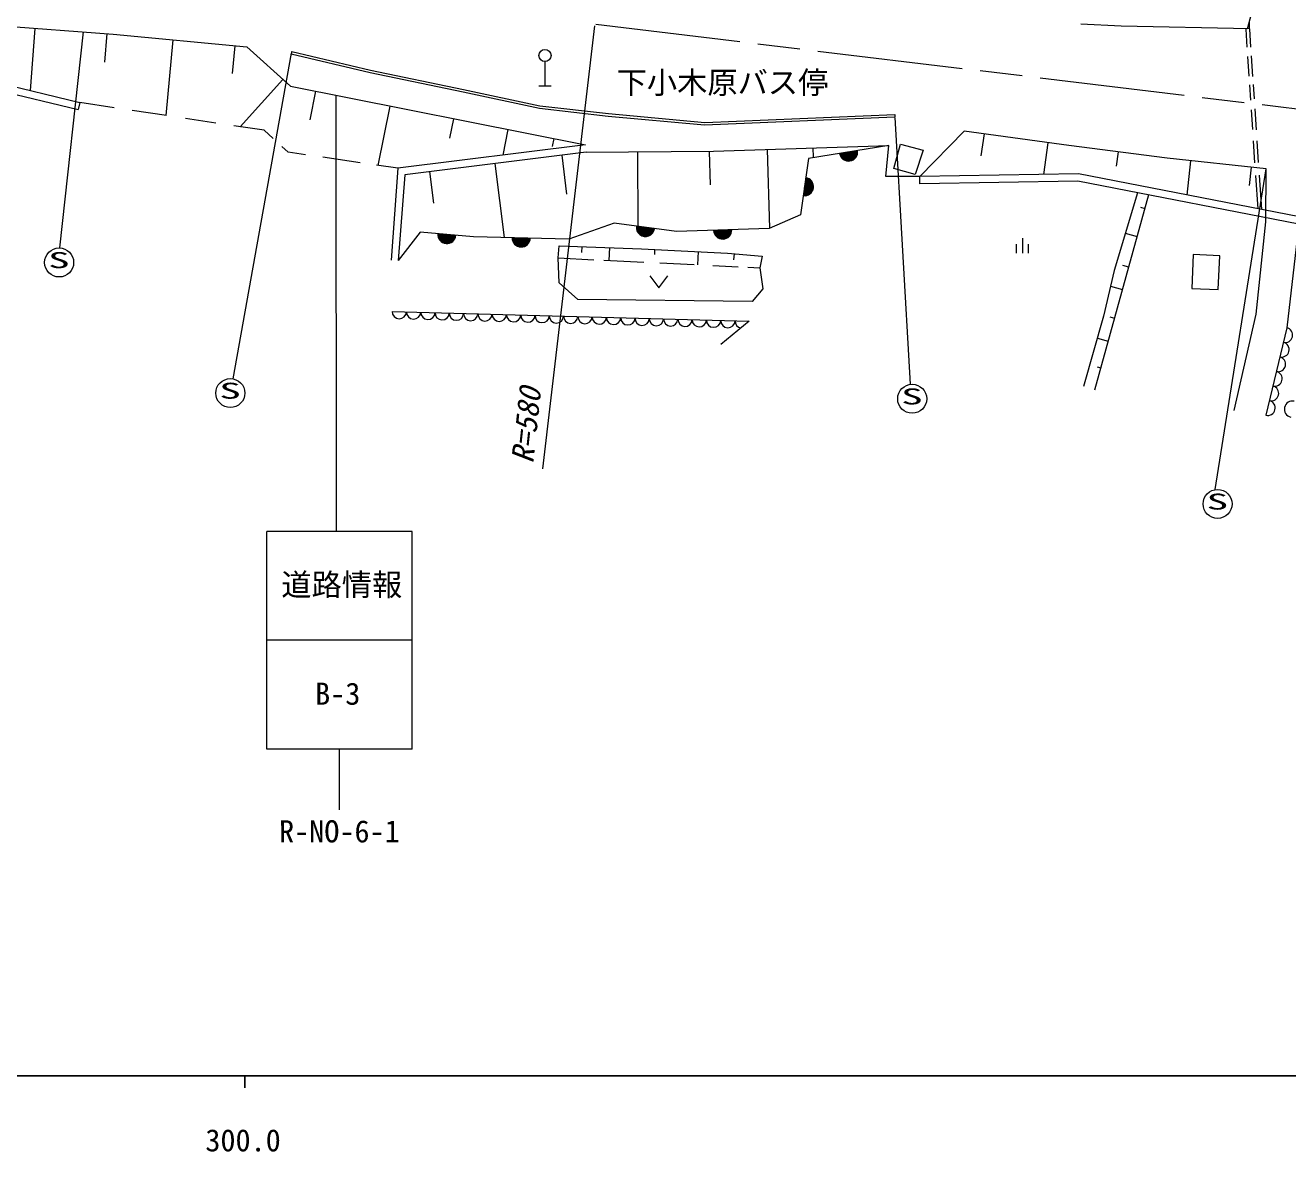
# Model space of a CAD drawing. Units: millimetres, scale not verified. Extents: x 40000 to 680000, y 20000 to 380000.
# Drawn here: x 349838 to 454202, y 198715 to 291802 of the extents above; entities that cross this region are included whole.
import ezdxf
from ezdxf.enums import TextEntityAlignment as Align

# ---------------------------------------------------------------- set-up
doc = ezdxf.new("R2010")
doc.units = ezdxf.units.MM
doc.header["$LTSCALE"] = 1000
doc.linetypes.add('CHAIN', pattern=[18.5, 12, -1.5, 3.5, -1.5])
for name, color, linetype, lineweight in [('M-BGD', 7, 'Continuous', 13), ('M-BMK', 2, 'CHAIN', 13), ('M-STR-HTXT', 7, 'Continuous', 13), ('M-STR-STR3', 7, 'Continuous', 13), ('M-STR-STRC', 7, 'Continuous', 13), ('M-TTL-BAND', 7, 'Continuous', 25)]:
    doc.layers.add(name, color=color, linetype=linetype, lineweight=lineweight)
doc.styles.add('ＭＳ ゴシック', font='')
doc.styles.get('ＭＳ ゴシック').set_extended_font_data('MS Gothic')

msp = doc.modelspace()

# ---------------------------------------------------------------- linework, layer by layer
at = {"layer": 'M-BGD'}
for p, q in [((347566, 291774), (357104, 291075)), ((350280, 286404), (350657, 291548)), ((440420, 291722), (437087, 291899)), ((451030, 291506), (440420, 291722)), ((450730, 291486), (450830, 289985)), ((451030, 291506), (451042, 292106)), ((451030, 291506), (451131, 289987)), ((334589, 290201), (354360, 285417)), ((356425, 288750), (356599, 291112)), ((357104, 291075), (368163, 290011)), ((361478, 284343), (362079, 290596)), ((334530, 289598), (354219, 284833)), ((366976, 287825), (367195, 290104)), ((368163, 290011), (371755, 286767)), ((371873, 289638), (371826, 289444)), ((371826, 289444), (378341, 287889)), ((371873, 289638), (378385, 288085)), ((450881, 289229), (450989, 287609)), ((451178, 289285), (451292, 287561)), ((378385, 288085), (386074, 286500)), ((392800, 288808), (392800, 286808)), ((367609, 283419), (371137, 287325)), ((378341, 287889), (386033, 286304)), ((371755, 286767), (396138, 281920)), ((373392, 283977), (373863, 286348)), ((386033, 286304), (392351, 284958)), ((386074, 286500), (392384, 285156)), ((392300, 286808), (393300, 286808)), ((451036, 286890), (451121, 285612)), ((451336, 286907), (451415, 285723)), ((354360, 285417), (354219, 284833)), ((357177, 284992), (354360, 285417)), ((379016, 280219), (379992, 285130)), ((392351, 284958), (398018, 284303)), ((392384, 285156), (398039, 284502)), ((361507, 284339), (358681, 284765)), ((365597, 283723), (363072, 284103)), ((384940, 282482), (385258, 284083)), ((398018, 284303), (405999, 283578)), ((398039, 284502), (406004, 283779)), ((405999, 283578), (421735, 284237)), ((406004, 283779), (421726, 284436)), ((421726, 284436), (421735, 284237)), ((451174, 284822), (451283, 283182)), ((451469, 284907), (451586, 283157)), ((369593, 283120), (367077, 283499)), ((370328, 282449), (369593, 283120)), ((389340, 281069), (389761, 283187)), ((427467, 283060), (423778, 279292)), ((436104, 281857), (427467, 283060)), ((428870, 281022), (429121, 282829)), ((371575, 281311), (371047, 281793)), ((396138, 281920), (380643, 279980)), ((393423, 281770), (393554, 282433)), ((406730, 281395), (421214, 281857)), ((421214, 281857), (414579, 280800)), ((420991, 279291), (421214, 281857)), ((421650, 279957), (422201, 281976)), ((422201, 281976), (424057, 281493)), ((434036, 279472), (434401, 282094)), ((444224, 280826), (436104, 281857)), ((451345, 282262), (451467, 280422)), ((451647, 282240), (451765, 280464)), ((372993, 281103), (371575, 281311)), ((377517, 280439), (374439, 280891)), ((396212, 281324), (381205, 279446)), ((394619, 277858), (394216, 281075)), ((396212, 281324), (406730, 281395)), ((400508, 275171), (400466, 281353)), ((406475, 278625), (406388, 281384)), ((411396, 275048), (411190, 281537)), ((414579, 280800), (413928, 276128)), ((414985, 280921), (414962, 281657)), ((424057, 281493), (423393, 279462)), ((440053, 280168), (440201, 281337)), ((452414, 279932), (444224, 280826)), ((380643, 279980), (378878, 280239)), ((380643, 279980), (380077, 272396)), ((383623, 277092), (383295, 279707)), ((389454, 274262), (388688, 280382)), ((423393, 279462), (421650, 279957)), ((445890, 277771), (446199, 280610)), ((451039, 278558), (451204, 280064)), ((452380, 275563), (452414, 279932)), ((381205, 279446), (380676, 272351)), ((423778, 279292), (420991, 279291)), ((436901, 279523), (423778, 279292)), ((423788, 278692), (423778, 279292)), ((436849, 278922), (423788, 278692)), ((456103, 275169), (436849, 278922)), ((455177, 275961), (436901, 279523)), ((451536, 279390), (451719, 276635)), ((451835, 279409), (452024, 276575)), ((442700, 277781), (438229, 261658)), ((441788, 277959), (439841, 271540)), ((455470, 278518), (454128, 266808)), ((442035, 276773), (442393, 276674)), ((413928, 276128), (411324, 275017)), ((451590, 267924), (452380, 275563)), ((382486, 274706), (380676, 272351)), ((386890, 274324), (382486, 274706)), ((398533, 275436), (394780, 274134)), ((403665, 274748), (398533, 275436)), ((411324, 275017), (403665, 274748)), ((440773, 274614), (441747, 274344)), ((394780, 274134), (386890, 274324)), ((393904, 272572), (393977, 273582)), ((393977, 273582), (400774, 273333)), ((395853, 273024), (395871, 273512)), ((431762, 273709), (431762, 272959)), ((432262, 274209), (432262, 272959)), ((432762, 272959), (432762, 273709)), ((393904, 272572), (396851, 272429)), ((393967, 270521), (393904, 272572)), ((398117, 272368), (398156, 273429)), ((400774, 273333), (407877, 272973)), ((401871, 272849), (401892, 273276)), ((405425, 272015), (405480, 273095)), ((407877, 272973), (410762, 272724)), ((408417, 272410), (408461, 272923)), ((410762, 272724), (410563, 271766)), ((446385, 272850), (446273, 270052)), ((448586, 272739), (446385, 272850)), ((448437, 269978), (448586, 272739)), ((397678, 272389), (400962, 272230)), ((402286, 272166), (405132, 272029)), ((406666, 271955), (408780, 271852)), ((409571, 271814), (410563, 271766)), ((410563, 271766), (410812, 270026)), ((439841, 271540), (438984, 267759)), ((440543, 271977), (441051, 271836)), ((395521, 269153), (393967, 270521)), ((401462, 271096), (402213, 270096)), ((402213, 270096), (402962, 271096)), ((410812, 270026), (409942, 268969)), ((439547, 270246), (440534, 269972)), ((446273, 270052), (448437, 269978)), ((409942, 268969), (395521, 269153)), ((380168, 268156), (409693, 267353)), ((409693, 267353), (407332, 265426)), ((438984, 267759), (437321, 261961)), ((439503, 267702), (439876, 267598)), ((449767, 259976), (451590, 267924)), ((454128, 266808), (452401, 259576)), ((438465, 265949), (439351, 265704)), ((438440, 263585), (438740, 263501))]:
    msp.add_line(p, q, dxfattribs=at)
msp.add_circle((392800, 289308), 500, dxfattribs=at)
for centre, radius, start, end in [((417897, 281328), 750, 189.04445, 9.04445), ((417897, 281328), 700, 189.04445, 9.04445), ((417897, 281328), 650, 189.04445, 9.04445), ((417897, 281328), 600, 189.04445, 9.04445), ((417897, 281328), 550, 189.04445, 9.04445), ((417897, 281328), 500, 189.04445, 9.04445), ((417897, 281328), 450, 189.04445, 9.04445), ((417897, 281328), 400, 189.04445, 9.04445), ((417897, 281328), 350, 189.04445, 9.04445), ((417897, 281328), 300, 189.04445, 9.04445), ((417897, 281328), 250, 189.04445, 9.04445), ((417897, 281328), 200, 189.04445, 9.04445), ((417897, 281328), 150, 189.04445, 9.04445), ((417897, 281328), 100, 189.04445, 9.04445), ((417897, 281328), 50, 189.04445, 9.04445), ((414253, 278464), 750, 262.07587, 82.07587), ((414253, 278464), 700, 262.07587, 82.07587), ((414253, 278464), 650, 262.07587, 82.07587), ((414253, 278464), 600, 262.07587, 82.07587), ((414253, 278464), 550, 262.07587, 82.07587), ((414253, 278464), 500, 262.07587, 82.07587), ((414253, 278464), 450, 262.07587, 82.07587), ((414253, 278464), 400, 262.07587, 82.07587), ((414253, 278464), 350, 262.07587, 82.07587), ((414253, 278464), 300, 262.07587, 82.07587), ((414253, 278464), 250, 262.07587, 82.07587), ((414253, 278464), 200, 262.07587, 82.07587), ((414253, 278464), 150, 262.07587, 82.07587), ((414253, 278464), 100, 262.07587, 82.07587), ((414253, 278464), 50, 262.07587, 82.07587), ((384688, 274515), 750, 175.03889, 355.03889), ((384688, 274515), 700, 175.03889, 355.03889), ((384688, 274515), 650, 175.03889, 355.03889), ((384688, 274515), 600, 175.03889, 355.03889), ((384688, 274515), 550, 175.03889, 355.03889), ((384688, 274515), 500, 175.03889, 355.03889), ((384688, 274515), 450, 175.03889, 355.03889), ((384688, 274515), 400, 175.03889, 355.03889), ((384688, 274515), 350, 175.03889, 355.03889), ((384688, 274515), 300, 175.03889, 355.03889), ((384688, 274515), 250, 175.03889, 355.03889), ((384688, 274515), 200, 175.03889, 355.03889), ((384688, 274515), 150, 175.03889, 355.03889), ((384688, 274515), 100, 175.03889, 355.03889), ((384688, 274515), 50, 175.03889, 355.03889), ((401099, 275092), 750, 172.35798, 352.35798), ((401099, 275092), 700, 172.35798, 352.35798), ((401099, 275092), 650, 172.35798, 352.35798), ((401099, 275092), 600, 172.35798, 352.35798), ((401099, 275092), 550, 172.35798, 352.35798), ((401099, 275092), 500, 172.35798, 352.35798), ((401099, 275092), 450, 172.35798, 352.35798), ((401099, 275092), 400, 172.35798, 352.35798), ((401099, 275092), 350, 172.35798, 352.35798), ((401099, 275092), 300, 172.35798, 352.35798), ((401099, 275092), 250, 172.35798, 352.35798), ((401099, 275092), 200, 172.35798, 352.35798), ((401099, 275092), 150, 172.35798, 352.35798), ((401099, 275092), 100, 172.35798, 352.35798), ((401099, 275092), 50, 172.35798, 352.35798), ((407494, 274882), 750, 182.01317, 2.01317), ((407494, 274882), 700, 182.01317, 2.01317), ((407494, 274882), 650, 182.01317, 2.01317), ((407494, 274882), 600, 182.01317, 2.01317), ((407494, 274882), 550, 182.01317, 2.01317), ((407494, 274882), 500, 182.01317, 2.01317), ((407494, 274882), 450, 182.01317, 2.01317), ((407494, 274882), 400, 182.01317, 2.01317), ((407494, 274882), 350, 182.01317, 2.01317), ((407494, 274882), 300, 182.01317, 2.01317), ((407494, 274882), 250, 182.01317, 2.01317), ((407494, 274882), 200, 182.01317, 2.01317), ((407494, 274882), 150, 182.01317, 2.01317), ((407494, 274882), 100, 182.01317, 2.01317), ((407494, 274882), 50, 182.01317, 2.01317), ((390835, 274229), 750, 178.61823, 358.61823), ((390835, 274229), 700, 178.61823, 358.61823), ((390835, 274229), 650, 178.61823, 358.61823), ((390835, 274229), 600, 178.61823, 358.61823), ((390835, 274229), 550, 178.61823, 358.61823), ((390835, 274229), 500, 178.61823, 358.61823), ((390835, 274229), 450, 178.61823, 358.61823), ((390835, 274229), 400, 178.61823, 358.61823), ((390835, 274229), 350, 178.61823, 358.61823), ((390835, 274229), 300, 178.61823, 358.61823), ((390835, 274229), 250, 178.61823, 358.61823), ((390835, 274229), 200, 178.61823, 358.61823), ((390835, 274229), 150, 178.61823, 358.61823), ((390835, 274229), 100, 178.61823, 358.61823), ((390835, 274229), 50, 178.61823, 358.61823), ((380759, 268140), 591, 178.44093, 358.44093), ((381940, 268108), 591, 178.44093, 358.44093), ((383121, 268076), 591, 178.44093, 358.44093), ((384302, 268044), 591, 178.44093, 358.44093), ((385483, 268012), 591, 178.44093, 358.44093), ((386664, 267980), 591, 178.44093, 358.44093), ((387845, 267947), 591, 178.44093, 358.44093), ((389026, 267915), 591, 178.44093, 358.44093), ((390207, 267883), 591, 178.44093, 358.44093), ((391388, 267851), 591, 178.44093, 358.44093), ((392569, 267819), 591, 178.44093, 358.44093), ((393750, 267787), 591, 178.44093, 358.44093), ((394931, 267755), 591, 178.44093, 358.44093), ((396112, 267722), 591, 178.44093, 358.44093), ((397293, 267690), 591, 178.44093, 358.44093), ((398474, 267658), 591, 178.44093, 358.44093), ((399655, 267626), 591, 178.44093, 358.44093), ((400836, 267594), 591, 178.44093, 358.44093), ((402017, 267562), 591, 178.44093, 358.44093), ((403198, 267530), 591, 178.44093, 358.44093), ((404379, 267497), 591, 178.44093, 358.44093), ((405560, 267465), 591, 178.44093, 358.44093), ((406741, 267433), 591, 178.44093, 358.44093), ((407922, 267401), 591, 178.44093, 358.44093), ((409103, 267369), 591, 178.44093, 259.99074), ((453984, 266205), 620, 256.57044, 76.57044), ((453696, 265000), 620, 256.57044, 76.57044), ((453408, 263795), 620, 256.57044, 76.57044), ((453121, 262589), 620, 256.57044, 76.57044), ((452833, 261384), 620, 256.57044, 76.57044), ((452545, 260179), 620, 256.57044, 76.57044), ((454589, 260082), 668, 77.47982, 257.47982)]:
    msp.add_arc(centre, radius, start, end, dxfattribs=at)
at = {"layer": 'M-BMK'}
msp.add_line((396998, 291885), (468070, 283320), dxfattribs=at)
at = {"layer": 'M-STR-HTXT'}
msp.add_line((396899, 291742), (392606, 255139), dxfattribs=at)
at = {"layer": 'M-STR-STR3'}
msp.add_line((450884, 291509), (459485, 325101), dxfattribs=at)
at = {"layer": 'M-STR-STRC'}
for p, q in [((352695, 273399), (354663, 291254)), ((367032, 262585), (371836, 289483)), ((375566, 249977), (375551, 286013)), ((423029, 262131), (421737, 284190)), ((448191, 253427), (452414, 279932)), ((381815, 249978), (369815, 249976)), ((369818, 231976), (369815, 249976)), ((381818, 231978), (381815, 249978)), ((381816, 240978), (369816, 240976)), ((381818, 231978), (369818, 231976)), ((375818, 226977), (375818, 231977))]:
    msp.add_line(p, q, dxfattribs=at)
for centre in [(352639, 272200), (366792, 261409), (423158, 260938), (448403, 252246)]:
    msp.add_circle(centre, 1200, dxfattribs=at)
at = {"layer": 'M-TTL-BAND'}
for p, q in [((40000, 205000), (579000, 205000)), ((368000, 205000), (368000, 204000))]:
    msp.add_line(p, q, dxfattribs=at)

# ---------------------------------------------------------------- texts
at = {"layer": 'M-STR-HTXT', "style": 'ＭＳ ゴシック'}
msp.add_text('下小木原バス停', height=1833, rotation=0.009, dxfattribs=at).set_placement((398722, 285607), align=Align.BOTTOM_LEFT)
at = {"layer": 'M-STR-HTXT', "style": 'ＭＳ ゴシック', "oblique": 15}
msp.add_text('R=580', height=1833, rotation=83.858, dxfattribs=at).set_placement((392374, 255488), align=Align.BOTTOM_LEFT)
at = {"layer": 'M-STR-STRC', "style": 'ＭＳ ゴシック', "width": 2}
for p in [(351721, 271337), (365874, 260546), (422240, 260075), (447485, 251383)]:
    msp.add_text('S', height=1320, rotation=0.009, dxfattribs=at).set_placement(p, align=Align.BOTTOM_LEFT)
at = {"layer": 'M-STR-STRC', "style": 'ＭＳ ゴシック'}
for s, p in [('道路情報', (371004, 244109)), ('B-3', (373800, 235100)), ('R-NO-6-1', (370819, 223726))]:
    msp.add_text(s, height=1833, rotation=0.009, dxfattribs=at).set_placement(p, align=Align.BOTTOM_LEFT)
at = {"layer": 'M-TTL-BAND', "style": 'ＭＳ ゴシック'}
msp.add_text('300.0', height=1833, dxfattribs=at).set_placement((367844, 198195), align=Align.BOTTOM_CENTER)

doc.saveas('drawing.dxf')
